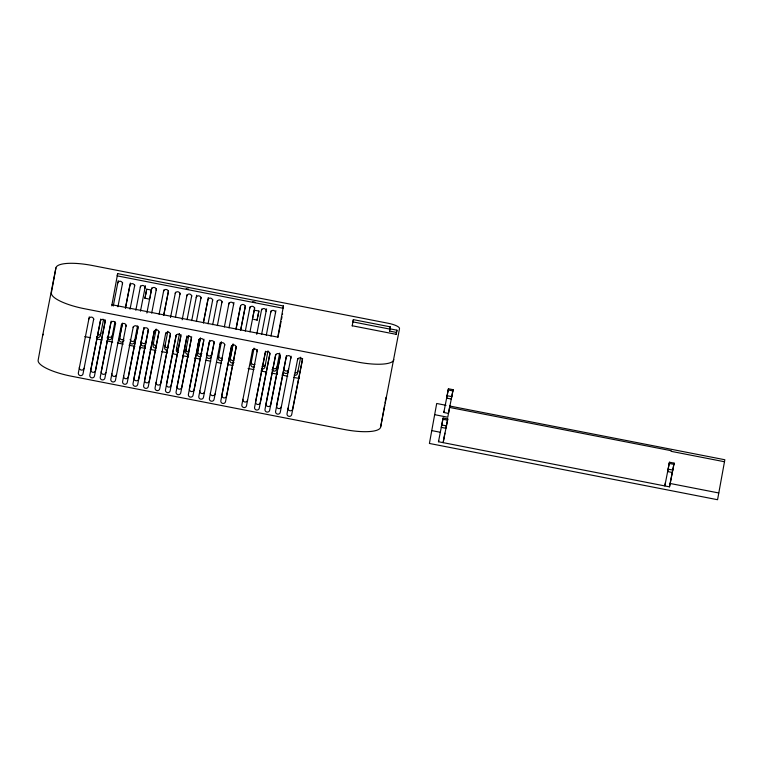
<?xml version="1.0" encoding="UTF-8"?>
<svg xmlns="http://www.w3.org/2000/svg" width="763" height="763" viewBox="0 0 763 763"><rect width="100%" height="100%" fill="white"/><g stroke="black" fill="none" stroke-linecap="round" stroke-linejoin="round"><path stroke-width="1.14" d="M288.061 408.091L288.023 408.682A2.375 2.289 10.3 0 0 292.525 409.559L302.625 358.486M150.282 295.796L151.389 290.074L146.725 289.167L144.941 298.285L145.399 296.015M253.097 315.872L254.203 310.15L258.867 311.056L257.083 320.183L257.198 319.602M42.68 335.358L38.15 360.203A35.613 9.337 11.1 0 0 71.426 376.216L343.999 429.435A35.613 9.337 11.1 0 0 380.632 427.07L399.516 328.653A11.874 3.109 11.1 0 0 388.424 323.312L92.542 265.543A35.613 9.337 11.1 0 0 55.918 267.908L42.68 335.358A35.613 9.337 11.1 0 1 43.195 334.213M55.918 267.908L51.388 292.754A35.613 9.337 11.1 0 0 84.664 308.767L357.237 361.986A35.613 9.337 11.1 0 0 393.861 359.621M111.751 305.849L117.655 273.621L283.454 305.992L277.77 337.122L111.98 304.752M352.172 325.973L353.364 319.64L390.303 326.85L389.941 328.824L396.932 330.188L396.111 334.509M396.932 330.188L396.493 332.439L389.502 331.066L389.864 329.101L352.916 321.891L353.364 319.64M380.632 427.07L384.609 405.277M385.029 402.988L386.068 397.246M665.441 482.569L664.831 485.926L669.466 462.225L674.12 463.131L669.494 486.842L438.477 441.739L438.706 440.518M443.818 412.487L448.453 388.777L453.108 389.683L448.472 413.393L443.818 412.487L444.037 411.257M442.893 419.259L443.112 418.029L447.776 418.944L445.954 428.291L441.3 427.375L442.893 419.259L447.547 420.165M453.108 389.683L451.295 399.03L446.632 398.124L448.453 388.777M444.867 433.155L443.141 442.654L447.776 418.944M672.308 472.478L667.644 471.572L669.466 462.225M669.494 486.842L674.12 463.131M146.725 289.167L145.619 294.89M198.008 344.99L199.114 339.268M258.867 311.056L257.76 316.779M89.29 316.836L78.37 372.897A2.375 2.289 10.3 0 0 80.258 375.606A2.375 2.289 10.3 0 0 83.024 373.813L93.725 318.886M100.735 319.068L90.826 369.588A2.375 2.289 10.3 0 0 92.714 372.287A2.375 2.289 10.3 0 0 95.489 370.494L105.399 319.974M103.549 319.401L100.392 335.634A2.375 2.289 10.3 0 1 96.52 336.893M117.655 273.621L117.216 275.872L283.006 308.242L283.454 305.992M113.267 306.03L118.217 280.622M111.16 321.099L101.241 371.619A2.375 2.289 10.3 0 0 103.139 374.318A2.375 2.289 10.3 0 0 105.904 372.525M114.994 321.719L111.846 337.942A2.375 2.289 10.3 0 1 107.154 337.627M117.922 306.793L122.652 282.682M115.594 323.159L104.893 378.076A2.375 2.289 10.3 0 1 102.118 379.879A2.375 2.289 10.3 0 1 100.23 377.17L110.816 323.207A2.375 2.289 10.3 0 1 113.592 321.414A2.375 2.289 10.3 0 1 115.48 324.122M121.517 324.313L110.826 379.24A2.375 2.289 10.3 0 0 112.714 381.939A2.375 2.289 10.3 0 0 115.48 380.146L126.181 325.229M122.452 323.197L119.753 336.979A2.375 2.289 10.3 0 0 123.883 338.953M125.609 307.127L130.339 283.016M122.462 323.35L119.305 339.43A2.375 2.289 10.3 0 0 123.434 341.404M125.39 308.424L129.891 285.467A2.375 2.289 10.3 0 1 132.667 283.674A2.375 2.289 10.3 0 1 134.555 286.373M130.044 309.187L134.774 285.076M135.824 310.264L140.545 286.001M133.306 326.621L122.614 381.538A2.375 2.289 10.3 0 0 124.503 384.247A2.375 2.289 10.3 0 0 127.268 382.454L137.855 328.491A2.375 2.289 10.3 0 0 135.967 325.782A2.375 2.289 10.3 0 0 133.201 327.575M137.55 325.944L134.402 342.177A2.375 2.289 10.3 0 1 130.111 342.988M140.478 311.17L145.437 285.763M138.198 326.383L128.279 376.903A2.375 2.289 10.3 0 1 125.513 378.696A2.375 2.289 10.3 0 1 123.625 375.987M143.959 327.508L134.04 378.019A2.375 2.289 10.3 0 0 135.938 380.727A2.375 2.289 10.3 0 0 138.704 378.934L148.394 329.568M143.921 328.138L133.029 383.57A2.375 2.289 10.3 0 0 134.917 386.278A2.375 2.289 10.3 0 0 137.693 384.485L148.318 330.226M146.887 313.021L151.761 287.985M151.694 313.164L156.425 288.9M154.317 330.722L144.636 380.088A2.375 2.289 10.3 0 0 146.525 382.797A2.375 2.289 10.3 0 0 149.3 381.004L158.981 331.628M156.167 329.025L153.02 345.257A2.375 2.289 10.3 0 0 156.129 347.89M159.105 314.261L163.826 289.997M163.759 315.014L168.489 290.903M163.759 315.167L168.27 292.2A2.375 2.289 10.3 0 0 166.372 289.501A2.375 2.289 10.3 0 0 163.606 291.294M165.771 332.954L155.07 387.881A2.375 2.289 10.3 0 0 156.959 390.58A2.375 2.289 10.3 0 0 159.725 388.787L170.321 334.823A2.375 2.289 10.3 0 0 168.423 332.124A2.375 2.289 10.3 0 0 165.657 333.917M167.822 331.304L164.674 347.527A2.375 2.289 10.3 0 0 167.173 350.274M170.521 317.522L175.48 292.267M170.426 333.87L160.745 383.236A2.375 2.289 10.3 0 1 157.97 385.029A2.375 2.289 10.3 0 1 156.081 382.33M175.414 317.446L180.135 293.173M176.186 334.995L166.506 384.361A2.375 2.289 10.3 0 0 168.394 387.06A2.375 2.289 10.3 0 0 171.16 385.267L181.069 334.757M179.467 333.574L176.32 349.807A2.375 2.289 10.3 0 0 178.208 352.506M182.176 319.802L187.126 294.547M187.069 319.716L191.79 295.453M187.002 335.911L177.092 386.431A2.375 2.289 10.3 0 0 178.981 389.13A2.375 2.289 10.3 0 0 181.756 387.337L191.666 336.817M188.795 335.548L185.647 351.629A2.375 2.289 10.3 0 0 188.757 354.251M191.723 320.622L196.673 295.214M196.387 321.538L201.108 297.274M199.114 339.363L189.405 388.834A2.375 2.289 10.3 0 0 191.294 391.533A2.375 2.289 10.3 0 0 194.069 389.74L203.979 339.22M200.221 338.82L197.741 351.447A2.375 2.289 10.3 0 0 201.871 353.422M203.368 322.749L208.328 297.494M200.45 337.828L197.293 353.898A2.375 2.289 10.3 0 0 200.965 356.264M203.378 322.902L207.879 299.935A2.375 2.289 10.3 0 1 210.655 298.142A2.375 2.289 10.3 0 1 212.543 300.851M208.041 323.808L212.763 299.544M209.32 341.786L206.611 355.72A2.375 2.289 10.3 0 0 208.509 358.429A2.375 2.289 10.3 0 0 211.275 356.626L214.203 341.71M212.696 324.723L217.426 300.46M209.739 340.346L198.809 396.417A2.375 2.289 10.3 0 0 200.707 399.125A2.375 2.289 10.3 0 0 203.473 397.332L214.174 342.406M217.36 325.629L222.081 301.366M220.326 342.415L209.405 398.486A2.375 2.289 10.3 0 0 211.294 401.185A2.375 2.289 10.3 0 0 214.069 399.392L224.761 344.475M221.413 341.767L218.266 358A2.375 2.289 10.3 0 0 222.395 359.964M224.351 326.993L229.072 302.73M229.005 327.909L233.964 302.491M231.551 345.801L221.861 395.167A2.375 2.289 10.3 0 0 223.75 397.876A2.375 2.289 10.3 0 0 226.525 396.083L236.206 346.707M233.068 344.046L230.369 357.818A2.375 2.289 10.3 0 0 234.031 360.184M236.225 327.966L240.498 306.154M233.068 344.199L229.921 360.27A2.375 2.289 10.3 0 0 234.05 362.244M235.996 329.273L240.507 306.306A2.375 2.289 10.3 0 1 243.273 304.513A2.375 2.289 10.3 0 1 245.161 307.222L240.66 330.179M240.66 330.026L245.39 305.915M245.324 331.094L250.045 306.831M249.978 331.848L254.708 307.737M252.563 349.902L241.861 404.819A2.375 2.289 10.3 0 0 243.75 407.528A2.375 2.289 10.3 0 0 246.525 405.735L257.446 349.664M254.041 348.138L250.893 364.361A2.375 2.289 10.3 0 0 254.556 366.736M256.74 334.356L261.699 309.101M261.633 334.28L266.583 308.862M266.297 335.186L271.018 310.923M265.514 351.238L255.595 401.758A2.375 2.289 10.3 0 0 257.493 404.457A2.375 2.289 10.3 0 0 260.259 402.664L269.949 353.298M268.023 350.866L264.875 367.098A2.375 2.289 10.3 0 1 262.1 368.891M270.951 336.092L275.91 310.684M277.942 337.465L281.099 321.385M281.547 319.087L282.005 316.798M275.71 354.423L266.02 403.789A2.375 2.289 10.3 0 0 267.908 406.498A2.375 2.289 10.3 0 0 270.684 404.705L280.364 355.329M279.678 353.145L276.521 369.368A2.375 2.289 10.3 0 1 271.952 369.645M286.44 355.653L276.616 405.859A2.375 2.289 10.3 0 0 278.505 408.558A2.375 2.289 10.3 0 0 281.27 406.765M291.18 356.254L280.259 412.316A2.375 2.289 10.3 0 1 277.494 414.109A2.375 2.289 10.3 0 1 275.596 411.41L286.182 357.446A2.375 2.289 10.3 0 1 288.958 355.653A2.375 2.289 10.3 0 1 290.846 358.362M297.742 358.724L287.041 413.641A2.375 2.289 10.3 0 0 288.939 416.35A2.375 2.289 10.3 0 0 291.704 414.557L302.291 360.594A2.375 2.289 10.3 0 0 300.403 357.885A2.375 2.289 10.3 0 0 297.637 359.678M300.651 357.237L297.494 373.469A2.375 2.289 10.3 0 1 294.136 375.062M389.502 331.066L390.303 326.85M438.477 441.739L443.112 418.029M150.063 296.921L149.605 299.201L144.96 298.161M252.877 316.998L252.61 318.352M257.541 317.904L257.265 319.268M252.543 318.696L252.505 319.153M186.201 288.7L188.537 289.158M252.706 301.69L255.042 302.148M352.239 325.763L396.178 334.337M253.65 319.382L257.102 320.05M448.224 389.998L452.888 390.914M447.118 395.72L451.782 396.636M446.04 405.306L436.703 403.484L429.416 443.456L717.563 499.717L724.85 459.746L449.541 405.992M84.731 336.597L90.568 337.732M96.405 338.867L102.232 340.012M106.906 340.918L112.733 342.062M117.407 342.969L123.244 344.113M129.071 345.248L134.908 346.392M139.572 347.299L145.409 348.443M150.073 349.349L155.91 350.494M161.746 351.629L167.574 352.764M172.247 353.679L176.911 354.595M182.748 355.73L188.575 356.865M194.412 358.009L200.249 359.144M206.077 360.289L210.75 361.195M216.578 362.339L221.251 363.245M228.251 364.609L232.915 365.525M248.08 368.481L253.917 369.626M260.917 370.99L266.754 372.134M272.582 373.269L277.255 374.185M281.919 375.091L287.756 376.235M293.583 377.37L299.42 378.505M724.488 461.749L671.135 451.334L671.249 450.714L449.56 407.432L447.776 417.237L434.662 414.671M669.237 463.446L673.901 464.352M441.787 424.981L446.441 425.888M668.13 469.169L672.794 470.075M431.763 430.599L440.499 432.306M670.076 483.465L718.784 492.974M84.035 368.262A2.375 2.289 10.3 0 1 81.269 370.055A2.375 2.289 10.3 0 1 79.381 367.346M88.956 318.944A2.375 2.289 10.3 0 1 91.722 317.15A2.375 2.289 10.3 0 1 93.611 319.85M116.501 374.595A2.375 2.289 10.3 0 1 113.725 376.388A2.375 2.289 10.3 0 1 111.837 373.689M121.412 325.276A2.375 2.289 10.3 0 1 124.178 323.483A2.375 2.289 10.3 0 1 126.067 326.183M143.616 329.616A2.375 2.289 10.3 0 1 146.391 327.823A2.375 2.289 10.3 0 1 148.28 330.522M204.484 391.772A2.375 2.289 10.3 0 1 201.718 393.565A2.375 2.289 10.3 0 1 199.83 390.866M209.396 342.453A2.375 2.289 10.3 0 1 212.171 340.66A2.375 2.289 10.3 0 1 214.06 343.369M215.08 393.842A2.375 2.289 10.3 0 1 212.305 395.635A2.375 2.289 10.3 0 1 210.416 392.935M219.992 344.523A2.375 2.289 10.3 0 1 222.767 342.73A2.375 2.289 10.3 0 1 224.656 345.439M247.536 400.184A2.375 2.289 10.3 0 1 244.761 401.977A2.375 2.289 10.3 0 1 242.872 399.268M252.448 350.866A2.375 2.289 10.3 0 1 255.224 349.063A2.375 2.289 10.3 0 1 257.112 351.772M249.825 308.128A2.375 2.289 10.3 0 1 252.601 306.335A2.375 2.289 10.3 0 1 254.489 309.034M255.004 364.285A2.375 2.289 10.3 0 1 251.342 361.92M261.48 310.407A2.375 2.289 10.3 0 1 264.246 308.614A2.375 2.289 10.3 0 1 266.134 311.314M117.769 283.073A2.375 2.289 10.3 0 1 120.544 281.28A2.375 2.289 10.3 0 1 122.433 283.979M100.84 333.183A2.375 2.289 10.3 0 1 97.483 334.776M123.968 340.336A2.375 2.289 10.3 0 1 123.778 340.908M112.295 335.491A2.375 2.289 10.3 0 1 108.003 336.311M276.969 366.917A2.375 2.289 10.3 0 1 272.677 367.737M282.453 314.499A2.375 2.289 10.3 0 1 282.644 313.936M222.376 357.914A2.375 2.289 10.3 0 1 218.714 355.548M270.798 312.22A2.375 2.289 10.3 0 1 273.574 310.427A2.375 2.289 10.3 0 1 275.462 313.135M178.065 349.864A2.375 2.289 10.3 0 1 176.768 347.356M228.852 304.036A2.375 2.289 10.3 0 1 231.628 302.243A2.375 2.289 10.3 0 1 233.516 304.942M186.906 295.844A2.375 2.289 10.3 0 1 189.682 294.051A2.375 2.289 10.3 0 1 191.57 296.75M196.234 297.665A2.375 2.289 10.3 0 1 199 295.872A2.375 2.289 10.3 0 1 200.888 298.571M211.723 354.185A2.375 2.289 10.3 0 1 207.031 353.87M188.595 351.924A2.375 2.289 10.3 0 1 186.086 349.177M156.577 345.439A2.375 2.289 10.3 0 1 153.468 342.806M217.207 301.757A2.375 2.289 10.3 0 1 219.973 299.964A2.375 2.289 10.3 0 1 221.861 302.673M288.624 369.197A2.375 2.289 10.3 0 1 285.848 370.99A2.375 2.289 10.3 0 1 283.96 368.281M288.176 371.648A2.375 2.289 10.3 0 1 285.41 373.441A2.375 2.289 10.3 0 1 283.512 370.732M265.324 364.647A2.375 2.289 10.3 0 1 261.957 366.24M134.841 339.726A2.375 2.289 10.3 0 1 130.149 339.411M168.232 347.709A2.375 2.289 10.3 0 1 165.113 345.086M151.541 289.291A2.375 2.289 10.3 0 1 154.317 287.498A2.375 2.289 10.3 0 1 156.205 290.198M175.261 293.574A2.375 2.289 10.3 0 1 178.027 291.781A2.375 2.289 10.3 0 1 179.915 294.48M140.325 287.298A2.375 2.289 10.3 0 1 143.101 285.505A2.375 2.289 10.3 0 1 144.989 288.214M146.067 341.71A2.375 2.289 10.3 0 1 143.291 343.503A2.375 2.289 10.3 0 1 141.403 340.803M145.619 344.161A2.375 2.289 10.3 0 1 142.843 345.954A2.375 2.289 10.3 0 1 140.955 343.255M297.942 371.018A2.375 2.289 10.3 0 1 295.176 372.811M100.401 321.175L89.815 375.138A2.375 2.289 10.3 0 0 91.703 377.838A2.375 2.289 10.3 0 0 94.469 376.045L105.056 322.081A2.375 2.289 10.3 0 0 103.167 319.382A2.375 2.289 10.3 0 0 100.401 321.175M154.212 331.676L143.625 385.639A2.375 2.289 10.3 0 0 145.514 388.348A2.375 2.289 10.3 0 0 148.28 386.555L158.866 332.592A2.375 2.289 10.3 0 0 156.978 329.883A2.375 2.289 10.3 0 0 154.212 331.676M176.072 335.949L165.485 389.912A2.375 2.289 10.3 0 0 167.383 392.611A2.375 2.289 10.3 0 0 170.149 390.818L180.736 336.864A2.375 2.289 10.3 0 0 178.847 334.156A2.375 2.289 10.3 0 0 176.072 335.949M186.668 338.019L176.081 391.982A2.375 2.289 10.3 0 0 177.97 394.681A2.375 2.289 10.3 0 0 180.745 392.888L191.332 338.925A2.375 2.289 10.3 0 0 189.443 336.225A2.375 2.289 10.3 0 0 186.668 338.019M198.981 340.422L188.394 394.385A2.375 2.289 10.3 0 0 190.283 397.084A2.375 2.289 10.3 0 0 193.049 395.291L203.645 341.328A2.375 2.289 10.3 0 0 201.747 338.629A2.375 2.289 10.3 0 0 198.981 340.422M231.437 346.755L220.85 400.718A2.375 2.289 10.3 0 0 222.739 403.427A2.375 2.289 10.3 0 0 225.514 401.634L236.101 347.67A2.375 2.289 10.3 0 0 234.212 344.962A2.375 2.289 10.3 0 0 231.437 346.755M265.171 353.345L254.584 407.308A2.375 2.289 10.3 0 0 256.473 410.008A2.375 2.289 10.3 0 0 259.248 408.215L269.835 354.251A2.375 2.289 10.3 0 0 267.947 351.552A2.375 2.289 10.3 0 0 265.171 353.345M275.596 355.377L265.009 409.34A2.375 2.289 10.3 0 0 266.897 412.049A2.375 2.289 10.3 0 0 269.673 410.256L280.259 356.292A2.375 2.289 10.3 0 0 278.371 353.584A2.375 2.289 10.3 0 0 275.596 355.377"/></g></svg>
